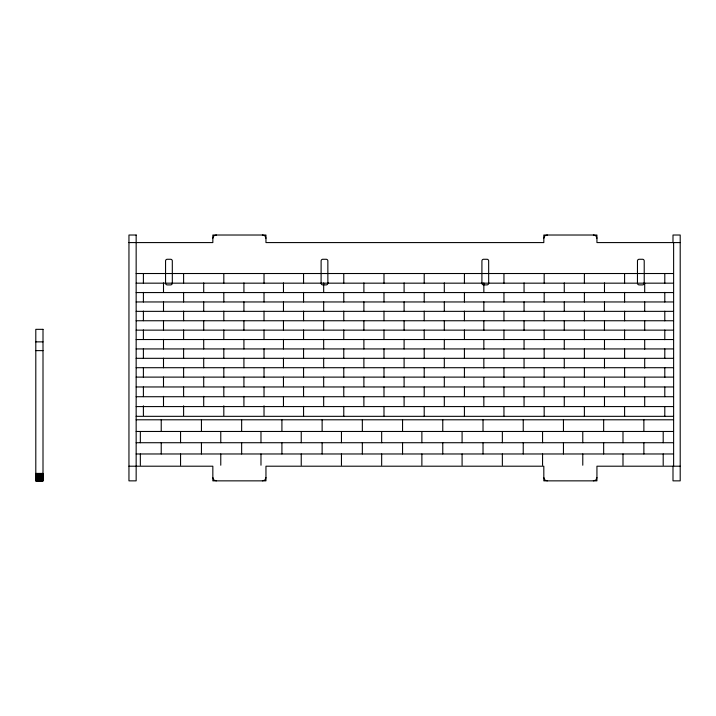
<?xml version="1.0" encoding="UTF-8"?>
<svg xmlns="http://www.w3.org/2000/svg" width="716" height="716" viewBox="0 0 716 716"><rect width="100%" height="100%" fill="white"/><g stroke="black" fill="none" stroke-linecap="round" stroke-linejoin="round"><path stroke-width="1.07" d="M265.958 477.608L264.848 480.159L262.396 480.821M596.938 477.608L595.828 480.159L593.376 480.821M212.84 238.222L213.95 235.68L216.411 235.018M543.82 238.222L544.93 235.68L547.382 235.018M128.952 242.581L212.84 242.581L212.84 235.018L265.958 235.018L265.958 242.581L543.82 242.581L543.82 235.018L596.938 235.018L596.938 242.581L680.2 242.581M136.156 273.521L673.496 273.521M136.156 283.169L673.496 283.169M136.156 292.567L673.496 292.567M136.156 301.955L673.496 301.955M136.156 311.353L673.496 311.353M136.156 320.75L673.496 320.75M136.156 330.139L673.496 330.139M136.156 339.536L673.496 339.536M35.8 341.863L43.005 341.863M136.156 348.925L673.496 348.925M35.8 350.625L43.005 350.625M136.156 358.322L673.496 358.322M136.156 367.711L673.496 367.711M136.156 377.108L673.496 377.108M136.156 386.962L673.496 386.962M136.156 396.727L673.496 396.727M136.156 406.581L673.496 406.581M136.156 416.327L673.496 416.327M136.156 419.791L673.496 419.791M136.156 431.471L673.496 431.471M136.156 442.721L673.496 442.721M136.156 453.971L673.496 453.971M128.952 466.205L212.84 466.205L212.84 480.857L265.958 480.857L265.958 466.205L543.82 466.205L543.82 480.857L596.938 480.857L596.938 466.205L680.2 466.205M35.8 473.419L43.005 473.419M35.8 473.598L43.005 473.598M35.8 474.073L43.005 474.073M35.8 474.744L43.005 474.744M35.8 475.522L43.005 475.522M35.8 476.31L43.005 476.31M35.8 477.017L43.005 477.017M35.8 477.536L43.005 477.536M35.8 477.778L43.005 477.778M35.8 478.297L43.005 478.297M35.8 478.888L43.005 478.888M35.8 479.434L43.005 479.434M35.8 479.917L43.005 479.917M35.8 480.32L43.005 480.32M35.8 480.642L43.005 480.642M35.8 480.866L43.005 480.866M593.376 235.018L595.828 235.68L596.938 238.222M262.396 235.018L264.848 235.68L265.958 238.222M547.382 480.821L544.93 480.159L543.82 477.608M216.411 480.821L213.95 480.159L212.84 477.608M673.622 242.581L673.622 466.205M672.995 242.581L672.995 235.018L680.2 235.018L680.2 480.857L672.995 480.857L672.995 466.205M664.797 273.521L664.797 283.169M664.797 292.361L664.797 302.009M664.797 311.2L664.797 320.849M664.797 330.04L664.797 339.688M664.797 348.88L664.797 358.528M664.797 367.72L664.797 377.368M664.797 387.016L664.797 396.664M664.797 406.679L664.797 416.327M663.195 431.471L663.195 442.721M663.195 453.971L663.195 465.23M644.695 282.918L644.695 292.567M644.695 301.794L644.695 311.442M644.695 320.679L644.695 330.327M644.695 339.554L644.695 349.202M644.695 358.439L644.695 368.078M644.695 377.314L644.695 386.962M644.695 397.022L644.695 406.67M643.872 419.791L643.872 431.471M643.872 442.721L643.872 453.971M624.594 273.521L624.594 283.169M624.594 292.361L624.594 302.009M624.594 311.2L624.594 320.849M624.594 330.04L624.594 339.688M624.594 348.88L624.594 358.528M624.594 367.72L624.594 377.368M624.594 387.016L624.594 396.664M624.594 406.679L624.594 416.327M622.992 431.471L622.992 442.721M622.992 453.971L622.992 465.23M604.483 282.918L604.483 292.567M604.483 301.794L604.483 311.442M604.483 320.679L604.483 330.327M604.483 339.554L604.483 349.202M604.483 358.439L604.483 368.078M604.483 377.314L604.483 386.962M604.483 397.022L604.483 406.67M603.66 419.791L603.66 431.471M603.66 442.721L603.66 453.971M584.381 273.521L584.381 283.169M584.381 292.361L584.381 302.009M584.381 311.2L584.381 320.849M584.381 330.04L584.381 339.688M584.381 348.88L584.381 358.528M584.381 367.72L584.381 377.368M584.381 387.016L584.381 396.664M584.381 406.679L584.381 416.327M582.779 431.471L582.779 442.721M582.779 453.971L582.779 465.23M564.271 282.918L564.271 292.567M564.271 301.794L564.271 311.442M564.271 320.679L564.271 330.327M564.271 339.554L564.271 349.202M564.271 358.439L564.271 368.078M564.271 377.314L564.271 386.962M564.271 397.022L564.271 406.67M563.447 419.791L563.447 431.471M563.447 442.721L563.447 453.971M544.169 273.521L544.169 283.169M544.169 292.361L544.169 302.009M544.169 311.2L544.169 320.849M544.169 330.04L544.169 339.688M544.169 348.88L544.169 358.528M544.169 367.72L544.169 377.368M544.169 387.016L544.169 396.664M544.169 406.679L544.169 416.327M542.567 431.471L542.567 442.721M542.567 453.971L542.567 465.23M524.058 282.918L524.058 292.567M524.058 301.794L524.058 311.442M524.058 320.679L524.058 330.327M524.058 339.554L524.058 349.202M524.058 358.439L524.058 368.078M524.058 377.314L524.058 386.962M524.058 397.022L524.058 406.67M523.235 419.791L523.235 431.471M523.235 442.721L523.235 453.971M503.957 273.521L503.957 283.169M503.957 292.361L503.957 302.009M503.957 311.2L503.957 320.849M503.957 330.04L503.957 339.688M503.957 348.88L503.957 358.528M503.957 367.72L503.957 377.368M503.957 387.016L503.957 396.664M503.957 406.679L503.957 416.327M502.355 431.471L502.355 442.721M502.355 453.971L502.355 465.23M483.846 282.918L483.846 292.567M483.846 301.794L483.846 311.442M483.846 320.679L483.846 330.327M483.846 339.554L483.846 349.202M483.846 358.439L483.846 368.078M483.846 377.314L483.846 386.962M483.846 397.022L483.846 406.67M483.023 419.791L483.023 431.471M483.023 442.721L483.023 453.971M464.416 273.521L464.416 283.169M464.416 292.361L464.416 302.009M464.416 311.084L464.416 320.723M464.416 329.915L464.416 339.563M464.416 348.755L464.416 358.403M464.416 367.594L464.416 377.243M464.416 386.962L464.416 396.61M464.416 406.366L464.416 416.211M462.088 431.471L462.088 442.721M462.088 453.971L462.088 465.23M444.305 282.918L444.305 292.567M444.305 301.794L444.305 311.442M444.305 320.473L444.305 330.121M444.305 339.357L444.305 348.996M444.305 358.152L444.305 367.8M444.305 377.028L444.305 386.676M444.305 396.727L444.305 406.572M442.765 419.791L442.765 431.471M442.765 442.721L442.765 453.971M424.203 273.521L424.203 283.169M424.203 292.361L424.203 302.009M424.203 311.084L424.203 320.723M424.203 329.915L424.203 339.563M424.203 348.755L424.203 358.403M424.203 367.594L424.203 377.243M424.203 386.962L424.203 396.61M424.203 406.366L424.203 416.211M421.876 431.471L421.876 442.721M421.876 453.971L421.876 465.23M404.101 282.918L404.101 292.567M404.101 301.794L404.101 311.442M404.101 320.473L404.101 330.121M404.101 339.357L404.101 348.996M404.101 358.152L404.101 367.8M404.101 377.028L404.101 386.676M404.101 396.727L404.101 406.572M402.553 419.791L402.553 431.471M402.553 442.721L402.553 453.971M383.991 273.521L383.991 283.169M383.991 292.361L383.991 302.009M383.991 311.084L383.991 320.723M383.991 329.915L383.991 339.563M383.991 348.755L383.991 358.403M383.991 367.594L383.991 377.243M383.991 386.962L383.991 396.61M383.991 406.366L383.991 416.211M381.664 431.471L381.664 442.721M381.664 453.971L381.664 465.23M363.889 282.918L363.889 292.567M363.889 301.794L363.889 311.442M363.889 320.473L363.889 330.121M363.889 339.357L363.889 348.996M363.889 358.152L363.889 367.8M363.889 377.028L363.889 386.676M363.889 396.727L363.889 406.572M362.341 419.791L362.341 431.471M362.341 442.721L362.341 453.971M343.778 273.521L343.778 283.169M343.778 292.361L343.778 302.009M343.778 311.084L343.778 320.723M343.778 329.915L343.778 339.563M343.778 348.755L343.778 358.403M343.778 367.594L343.778 377.243M343.778 386.962L343.778 396.61M343.778 406.366L343.778 416.211M341.451 431.471L341.451 442.721M341.451 453.971L341.451 465.23M323.677 282.918L323.677 292.567M323.677 301.794L323.677 311.442M323.677 320.473L323.677 330.121M323.677 339.357L323.677 348.996M323.677 358.152L323.677 367.8M323.677 377.028L323.677 386.676M323.677 396.727L323.677 406.572M322.128 419.791L322.128 431.471M322.128 442.721L322.128 453.971M303.566 273.521L303.566 283.169M303.566 292.361L303.566 302.009M303.566 311.084L303.566 320.723M303.566 329.915L303.566 339.563M303.566 348.755L303.566 358.403M303.566 367.594L303.566 377.243M303.566 386.962L303.566 396.61M303.566 406.366L303.566 416.211M301.239 431.471L301.239 442.721M301.239 453.971L301.239 465.23M283.464 282.918L283.464 292.567M283.464 301.794L283.464 311.442M283.464 320.473L283.464 330.121M283.464 339.357L283.464 348.996M283.464 358.152L283.464 367.8M283.464 377.028L283.464 386.676M283.464 396.727L283.464 406.572M281.916 419.791L281.916 431.471M281.916 442.721L281.916 453.971M264.025 273.521L264.025 283.169M264.025 292.361L264.025 302.009M264.025 311.084L264.025 320.723M264.025 329.915L264.025 339.563M264.025 348.755L264.025 358.403M264.025 367.594L264.025 377.243M264.025 386.962L264.025 396.61M264.025 405.802L264.025 415.45M260.982 431.471L260.982 442.721M260.982 453.971L260.982 465.23M243.923 282.918L243.923 292.567M243.923 301.794L243.923 311.442M243.923 320.473L243.923 330.121M243.923 339.357L243.923 348.996M243.923 358.152L243.923 367.8M243.923 377.028L243.923 386.676M243.923 396.351L243.923 405.999M241.65 419.791L241.65 431.471M241.65 442.721L241.65 453.971M223.822 273.521L223.822 283.169M223.822 292.361L223.822 302.009M223.822 311.084L223.822 320.723M223.822 329.915L223.822 339.563M223.822 348.755L223.822 358.403M223.822 367.594L223.822 377.243M223.822 386.962L223.822 396.61M223.822 405.802L223.822 415.45M220.77 431.471L220.77 442.721M220.77 453.971L220.77 465.23M203.711 282.918L203.711 292.567M203.711 301.794L203.711 311.442M203.711 320.473L203.711 330.121M203.711 339.357L203.711 348.996M203.711 358.152L203.711 367.8M203.711 377.028L203.711 386.676M203.711 396.351L203.711 405.999M201.438 419.791L201.438 431.471M201.438 442.721L201.438 453.971M183.609 273.521L183.609 283.169M183.609 292.361L183.609 302.009M183.609 311.084L183.609 320.723M183.609 329.915L183.609 339.563M183.609 348.755L183.609 358.403M183.609 367.594L183.609 377.243M183.609 386.962L183.609 396.61M183.609 405.802L183.609 415.45M180.557 431.471L180.557 442.721M180.557 453.971L180.557 465.23M163.499 282.918L163.499 292.567M163.499 301.794L163.499 311.442M163.499 320.473L163.499 330.121M163.499 339.357L163.499 348.996M163.499 358.152L163.499 367.8M163.499 377.028L163.499 386.676M163.499 396.351L163.499 405.999M161.225 419.791L161.225 431.471M161.225 442.721L161.225 453.971M143.397 273.521L143.397 283.169M143.397 292.361L143.397 302.009M143.397 311.084L143.397 320.723M143.397 329.915L143.397 339.563M143.397 348.755L143.397 358.403M143.397 367.594L143.397 377.243M143.397 386.962L143.397 396.61M143.397 405.802L143.397 415.45M140.345 431.471L140.345 442.721M140.345 453.971L140.345 465.23M172.323 282.48L172.323 283.241A1.709 1.709 0 0 1 170.614 284.905L167.258 284.905A1.709 1.709 0 0 1 165.557 283.285L165.566 260.758A1.709 1.709 0 0 1 167.088 259.273L170.748 259.273A1.709 1.709 0 0 1 172.305 260.722L172.323 282.48M327.874 282.48L327.874 283.241A1.709 1.709 0 0 1 326.165 284.905L322.809 284.905A1.709 1.709 0 0 1 321.099 283.285L321.117 260.758A1.709 1.709 0 0 1 322.639 259.273L326.299 259.273A1.709 1.709 0 0 1 327.856 260.722L327.874 282.48M488.679 282.668L488.679 283.285A1.709 1.709 0 0 1 486.97 284.905L483.613 284.905A1.709 1.709 0 0 1 481.904 283.241L481.922 260.722A1.709 1.709 0 0 1 483.488 259.273L487.14 259.273A1.709 1.709 0 0 1 488.661 260.758L488.679 282.668M644.23 282.668L644.23 283.285A1.709 1.709 0 0 1 642.52 284.905L639.164 284.905A1.709 1.709 0 0 1 637.455 283.241L637.473 260.722A1.709 1.709 0 0 1 639.039 259.273L642.691 259.273A1.709 1.709 0 0 1 644.212 260.758L644.23 282.668M136.156 235.018L128.952 235.018L128.952 480.857L136.156 480.857L136.156 235.018M43.005 329.342L35.8 329.333L35.8 480.973L43.005 480.982L43.005 329.333"/></g></svg>
